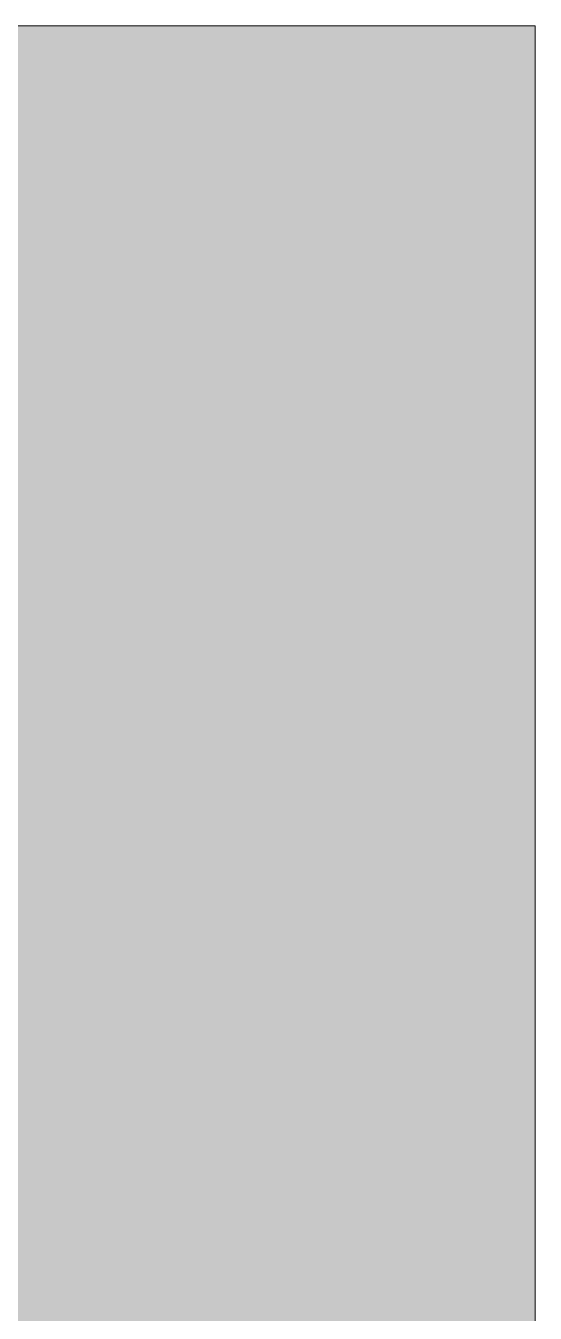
# Model space of a CAD drawing. Header units: millimetres. Extents: x 365175 to 2667127, y -330297 to -162108.
# Drawn here: x 1858970 to 1859707, y -317872 to -316011 of the extents above; entities that cross this region are included whole.
import ezdxf

# ---------------------------------------------------------------- set-up
doc = ezdxf.new("R2010")
doc.units = ezdxf.units.MM
doc.header["$MEASUREMENT"] = 0

# ---------------------------------------------------------------- blocks, each defined once
blk = doc.blocks.new('Élément de coupe_730_6', base_point=(1445436.1, -319511))
at = {"linetype": 'Continuous', "lineweight": 0, "true_color": 0x000000}
blk.add_hatch(color=18, dxfattribs=at).paths.add_polyline_path([(1859691.7, -316011), (1859691.7, -319486), (1859706.7, -319486), (1859706.7, -316011)])
at = {"color": 7, "linetype": 'Continuous', "lineweight": 5}
for p, q in [((1859691.7, -316011), (1859706.7, -316011)), ((1859706.7, -316011), (1859706.7, -318886)), ((1859706.7, -318886), (1859706.7, -319486))]:
    blk.add_line(p, q, dxfattribs=at)
blk = doc.blocks.new('Élément de coupe_731_6', base_point=(1445436.1, -319511))
at = {"linetype": 'Continuous', "lineweight": 0, "true_color": 0x000000}
blk.add_hatch(color=18, dxfattribs=at).paths.add_polyline_path([(1854706.7, -316011), (1854706.7, -319486), (1855139.6, -319486), (1855139.6, -316911), (1856079.6, -316911), (1856079.6, -319486), (1859691.7, -319486), (1859691.7, -316011)])
at = {"color": 7, "linetype": 'Continuous', "lineweight": 5}
blk.add_line((1859691.7, -316011), (1854706.7, -316011), dxfattribs=at)

msp = doc.modelspace()

# ---------------------------------------------------------------- block references
at = {"lineweight": 0}
for name in ['Élément de coupe_731_6', 'Élément de coupe_730_6']:
    msp.add_blockref(name, (1445436.05, -319510.981), dxfattribs=at)

doc.saveas('drawing.dxf')
